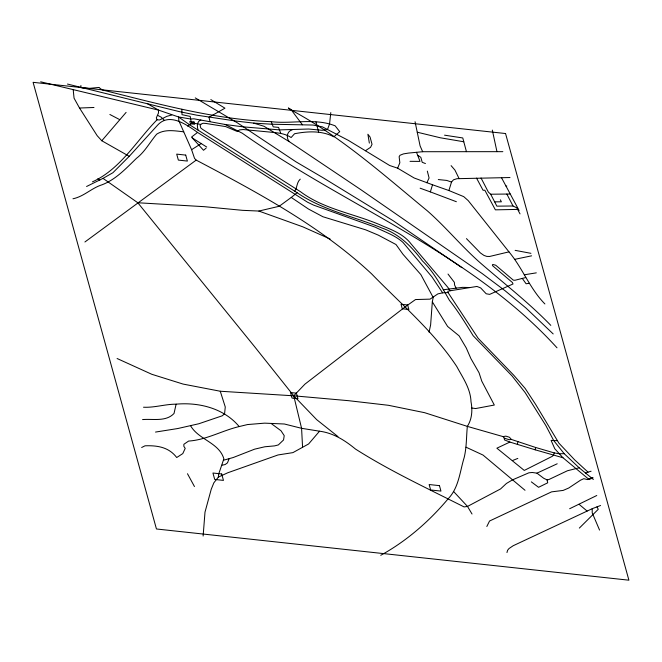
<?xml version="1.0" encoding="UTF-8"?>
<svg xmlns="http://www.w3.org/2000/svg" width="662" height="662" viewBox="0 0 662 662"><rect width="100%" height="100%" fill="white"/><g stroke="black" fill="none" stroke-linecap="round" stroke-linejoin="round"><path stroke-width="0.99" d="M67.458 84.049L147.634 103.826L158.516 110.107L178.508 116.951L178.922 120.914L191.608 149.686L194.545 158.392L196.192 160.113L199.411 161.801C259.893 193.759 321.178 226.843 371.581 273.828C400.767 303.883 433.552 331.323 456.763 366.516C462.755 377.654 470.566 388.594 470.996 401.702C472.643 410.026 472.072 419.12 467.331 426.378C466.321 436.804 466.685 447.363 464.161 457.608C459.833 471.675 458.865 487.82 448.05 498.9C429.067 521.466 406.633 541.019 380.749 555.294M330.785 112.59L329.568 123.96L327.475 129.545L322.195 130.306L308.724 129.024L279.472 129.893L242.722 126.823L225.072 124.456L193.941 118.812L190.639 119.003L178.508 116.951L189.489 124.713L297.114 192.716C322.775 210.301 353.806 216.416 382.231 228.125C399.227 233.951 411.83 246.818 422.397 260.894C434.098 272.206 441.446 286.414 449.407 300.3C458.22 311.355 465.734 323.652 473.181 335.75L512.057 375.933L525.132 392.574L545.753 425.393L553.672 440.52L564.214 453.685L579.159 467.802L593.367 479.453M203.126 536.038L204.997 512.148L211.244 489.226L213.859 482.805L218.352 477.095L227.745 472.784L278.023 454.959L292.91 452.626L308.616 443.962L319.531 431.194C333.367 432.989 344.927 440.362 355.494 449.059C385.11 467.893 416.688 483.26 448.05 498.9L464.079 506.918L467.504 506.43L500.555 488.945L506.43 483.467L512.429 479.909L528.905 472.8L532.289 472.486L536.948 473.156L543.659 478.245L547.044 479.876L548.839 479.553L567.458 470.748L579.159 467.802M86.573 186.485L103.015 178.376L137.804 202.754L204.417 206.685L242.449 210.326L258.859 211.054L279.19 206.279L291.255 197.441L308.492 209.043L322.915 216.747L365.672 229.83L378.3 235.134L396.017 244.535L402.926 254.216L420.85 274.589L433.18 297.445L432.327 301.839L430.623 324.901L429.059 332.159M218.352 477.095L218.733 473.918L223.864 458.84C219.163 442.547 198.517 439.791 190.524 425.641M319.531 431.194L301.582 428.314L284.387 424.003L264.651 423.15L247.538 424.557L239.181 426.56C223.946 408.28 199.055 402.107 176.117 404.168L174.023 413.469C165.914 422.008 153.137 418.649 142.562 419.584M117.091 358.514L151.821 374.295L183.101 384.084L220.272 391.242L293.746 395.818L348.551 400.684L388.42 405.293L424.615 412.683L467.331 426.378L503.029 436.597L504.27 438.145L509.144 439.709L511.354 439.427L535.575 447.454L535.177 449.812L562.973 457.748L589.089 479.503L592.945 477.931M535.177 449.812L517.353 444.359L517.907 441.604M506.968 552.547L507.572 550.304L509.02 548.533L513.207 545.72L592.2 508.706L600.558 505.495M92.44 181.851C120.393 169.191 136.314 140.998 157.026 119.805L156.323 117.861L158.458 113.045L158.516 110.107L40.672 81.807M456.375 201.72L430.358 191.897L432.518 184.764L414.122 177.97L397.647 168.181L389.695 165.517L348.361 140.377L322.386 126.856L313.01 125.044L272.165 124.241L253.712 123.115L235.391 120.98L196.597 115.147L179.468 111.646L147.634 103.826M544.892 303.949C529.857 288.682 522.575 268.102 508.97 251.858L468.208 200.603L463.739 196.639L448.894 190.532L451.517 182.058L453.47 179.816L456.987 178.69L509.988 177.532M564.214 453.685L559.034 453.735L554.268 452.916L553.366 455.365L552.216 456.358L524.271 470.434L496.872 448.191L509.881 442.067L517.353 444.359M229.16 458.658L227.455 462.87L225.154 464.542L221.902 465.254M397.647 168.181L399.84 162.753L399.136 156.704L400.005 155.264L403.472 153.89L408.586 153.071L422.662 151.714L502.839 151.664M294.797 191.26C297.263 187.404 296.7 182.323 300.242 179.137M426.849 182.77L429.084 177.995L427.329 171.119M486.835 526.497L489.532 521.035L551.554 491.866L563.147 490.418L568.732 488.018L580.5 480.198L583.818 478.692L587.492 479.586L592.813 477.468M98.911 87.458L102.171 89.916C157.788 103.711 213.669 119.367 271.263 121.676C292.381 124.15 314.922 117.753 335.179 125.854L339.73 131.672L333.855 136.827C321.765 130.431 307.491 131.208 294.549 133.749L291.131 137.539C284.354 132.954 276.269 132.805 268.449 131.937L243.227 129.545L239.561 129.901L237.269 131.473L225.725 126.608L205.816 123.446L203.143 123.248L201.314 123.984L200.106 125.466L200.743 127.931L202.58 129.404L300.656 191.831C324.91 209.937 355.941 213.826 383.041 226.139C393.302 230.359 404.267 234.77 411.127 243.988L447.992 287.523L450.069 290.784L476.963 286.439L480.678 287.929L486.189 293.762L489.648 294.383L513.009 283.99L512.446 282.533L492.776 265.867L492.321 265.032L492.768 264.461L495.706 265.214L513.282 280.134L514.945 280.274L525.727 277.552M73.217 89.941L74.061 98.183L79.523 108.022L97.182 135.702L101.791 140.749L126.103 112.391M103.015 178.376L112.912 172.724L129.247 156.323L157.63 125.11C169.389 112.192 186.676 124.729 197.541 132.425L307.598 202.233L313.606 205.112L375.346 227.223C384.672 231.948 395.181 235.275 403.001 242.424L431.947 276.873L442.638 292.852L448.058 292.554L478.221 338.373L513.803 375.271L525.173 388.437L535.608 404.35L558.918 443.168L574.74 459.941L588.038 472.147L591.092 471.22M579.341 528.086L598.274 509.293L596.975 506.869M297.114 192.716L291.255 197.441M197.541 132.425L191.517 137.092L203.524 150.274L206.072 148.18M84.91 241.986L196.192 160.113M200.71 124.423L191.988 122.925L187.561 126.061M200.867 119.971C196.556 121.535 197.011 126.616 198.087 130.141M365.407 150.721L370.555 147.336L372.036 144.299L370.066 137.042L367.89 134.254L369.355 143.108M201.571 143.373L191.608 149.686M292.29 129.81C286.927 131.192 285.868 137.746 289.211 141.618L360.625 189.522L482.176 273.555L505.032 290.701L526.083 308.12L553.184 333.938M141.66 447.495L145.036 445.807C157.242 445.352 168.81 447.065 176.721 457.525L182.786 453.594L185.203 448.373L183.854 446.329L183.862 444.293L188.612 441.066C206.205 439.957 222.134 430.606 239.181 426.56M569.659 508.722L596.776 495.507M536.948 473.156L557.205 463.781M512.355 460.595L517.825 458.418M72.977 198.774C83.983 196.515 91.728 187.917 102.221 184.723C115.958 179.385 126.169 168.314 136.521 158.276C145.028 151.722 149.935 142.073 156.704 134.138C164.987 128.916 174.602 130.844 183.738 131.804M585.423 473.098L588.038 472.147M171.756 114.965L166.799 116.355L159.641 119.963L157.026 119.805M223.673 460.189L233.223 457.525L254.638 449.159L264.85 446.767L274.606 445.882L278.346 444.93L283.551 439.957L284.221 435.662L281.002 430.747L271.635 423.854M508.97 251.858L489.615 256.467L486.81 256.409L483.963 255.424L480.422 252.95L466.453 238.618M514.813 259.322L531.611 255.83M536.311 272.852L524.279 274.796M503.029 436.597L505.867 436.142L508.002 436.788L509.45 437.284L511.354 439.427M450.069 290.784L447.818 291.239L448.058 292.554M155.52 432.071L177.755 428.537L198.873 423.738L222.267 415.786L224.575 413.808L225.27 406.989L220.272 391.242M529.294 283.295L526.091 283.766L522.285 278.404M443.234 289.774L462.523 287.358L469.077 287.515M98.762 87.442L88.89 88.418L80.963 87.665L80.905 85.506M143.513 407.229C154.552 407.775 165.128 404.151 176.117 404.168M442.638 292.852L437.913 293.87L430.077 299.141L415.521 299.547L405.169 306.895L304.934 384.15L293.746 395.818L301.582 428.314L302.567 447.239M79.523 108.022L93.987 107.484M501.506 177.714L505.991 186.072L506.811 186.055M518.495 209.391L495.375 209.846L484.849 190.226L483.053 190.259L476.549 178.128M481.042 178.004L488.374 192.121L490.691 194.214L510.253 194.024M520.026 213.892L516.774 207.827L513.017 205.998L496.864 206.155L490.691 194.214M494.63 201.844L501.374 201.811L500.356 199.816M410.035 161.329L420.014 161.396L416.506 152.31M557.023 440.71L551.098 440.379L554.773 448.745L562.973 457.748M438.302 179.559L446.767 180.436L451.517 182.058M471.816 407.999L475.606 408.553L494.315 405.045L481.804 381.221L479.048 372.764L470.881 358.539L466.263 347.955L459.105 335.849L447.603 326.449L432.327 301.839M444.55 135.172L462.771 137.953L466.437 151.672M463.789 141.767L440.387 137.795L417.242 132.21L415.057 121.725M515.144 250.352L530.916 253.323M253.712 123.115L263.989 126.276L289.211 141.618M554.268 452.916L535.575 447.454M448.894 190.532L432.518 184.764M258.859 211.054L302.791 226.826L330.115 238.999M466.015 447.189L483.02 455.059L525.016 490.277M420.13 188.19L430.358 191.897M509.881 442.067L504.452 439.907L504.27 438.145M425.434 163.555L422.207 162.289L420.842 157.366L418.028 155.405M157.755 115.395L161.147 117.149L164.366 120.335M225.072 124.456L242.251 133.203C345.721 206.362 470.368 252.503 557.007 347.807M109.867 114.476L119.69 119.623M129.247 156.323L101.791 140.749M195.257 97.902L237.468 122.884L296.005 161.842L322.717 177.532L393.112 220.678L461.836 267.63M210.822 99.59L224.948 108.187L208.985 117.265L209.978 121.303M206.718 147.03L192.336 137.994M531.346 481.878L538.562 487.306L547.706 482.805L547.044 479.876M337.951 436.572L316.717 419.683L293.746 395.818L254.514 346.565L137.804 202.754M579.093 504.328L587.128 511.072M97.935 178.608L99.796 180.246M550.817 325.381C529.683 303.527 505.694 284.817 482.73 264.982C463.069 248.233 446.842 227.968 427.445 210.938C384.564 175.653 342.933 138.217 293.87 111.481L288.367 107.989L291.445 110.124L302.426 124.787M453.652 491.576L467.504 506.43L472.023 514.018M451.103 165.649L454.951 170.117L459.114 178.624M448.017 274.06L454.355 282.31L454.604 285.074L456.143 288.177M187.478 473.735L194.463 486.553M422.662 151.714L420.097 145.905L417.242 132.21M191.988 122.925L191.004 121.187L190.242 116.429L182 114.667L181.86 109.28M519.091 210.508L505.991 186.072M506.852 194.057L513.017 205.998M280.68 133.145L278.57 127.402L273.216 126.864L271.263 121.676M599.549 530.072L592.225 512.868L592.2 508.706M318.637 132.044L315.973 121.957M496.955 151.639L492.313 130.1M505.553 133.534L33.1 82.328L156.447 528.979L628.9 580.193L505.553 133.534M193.991 121.94L189.812 121.485L190.449 123.811L194.628 124.266L193.991 121.94M185.724 155.098L176.704 154.122L178.359 160.096L187.379 161.073L185.724 155.098M407.627 304.967L401.031 304.255L402.281 308.782L408.876 309.493L407.627 304.967M296.419 393.162L290.502 392.525L292.033 398.077L297.95 398.723L296.419 393.162M439.452 485.643L429.15 484.526L430.648 489.971L440.95 491.088L439.452 485.643M221.679 473.975L212.941 473.024L214.711 479.453L223.458 480.397L221.679 473.975"/></g></svg>
